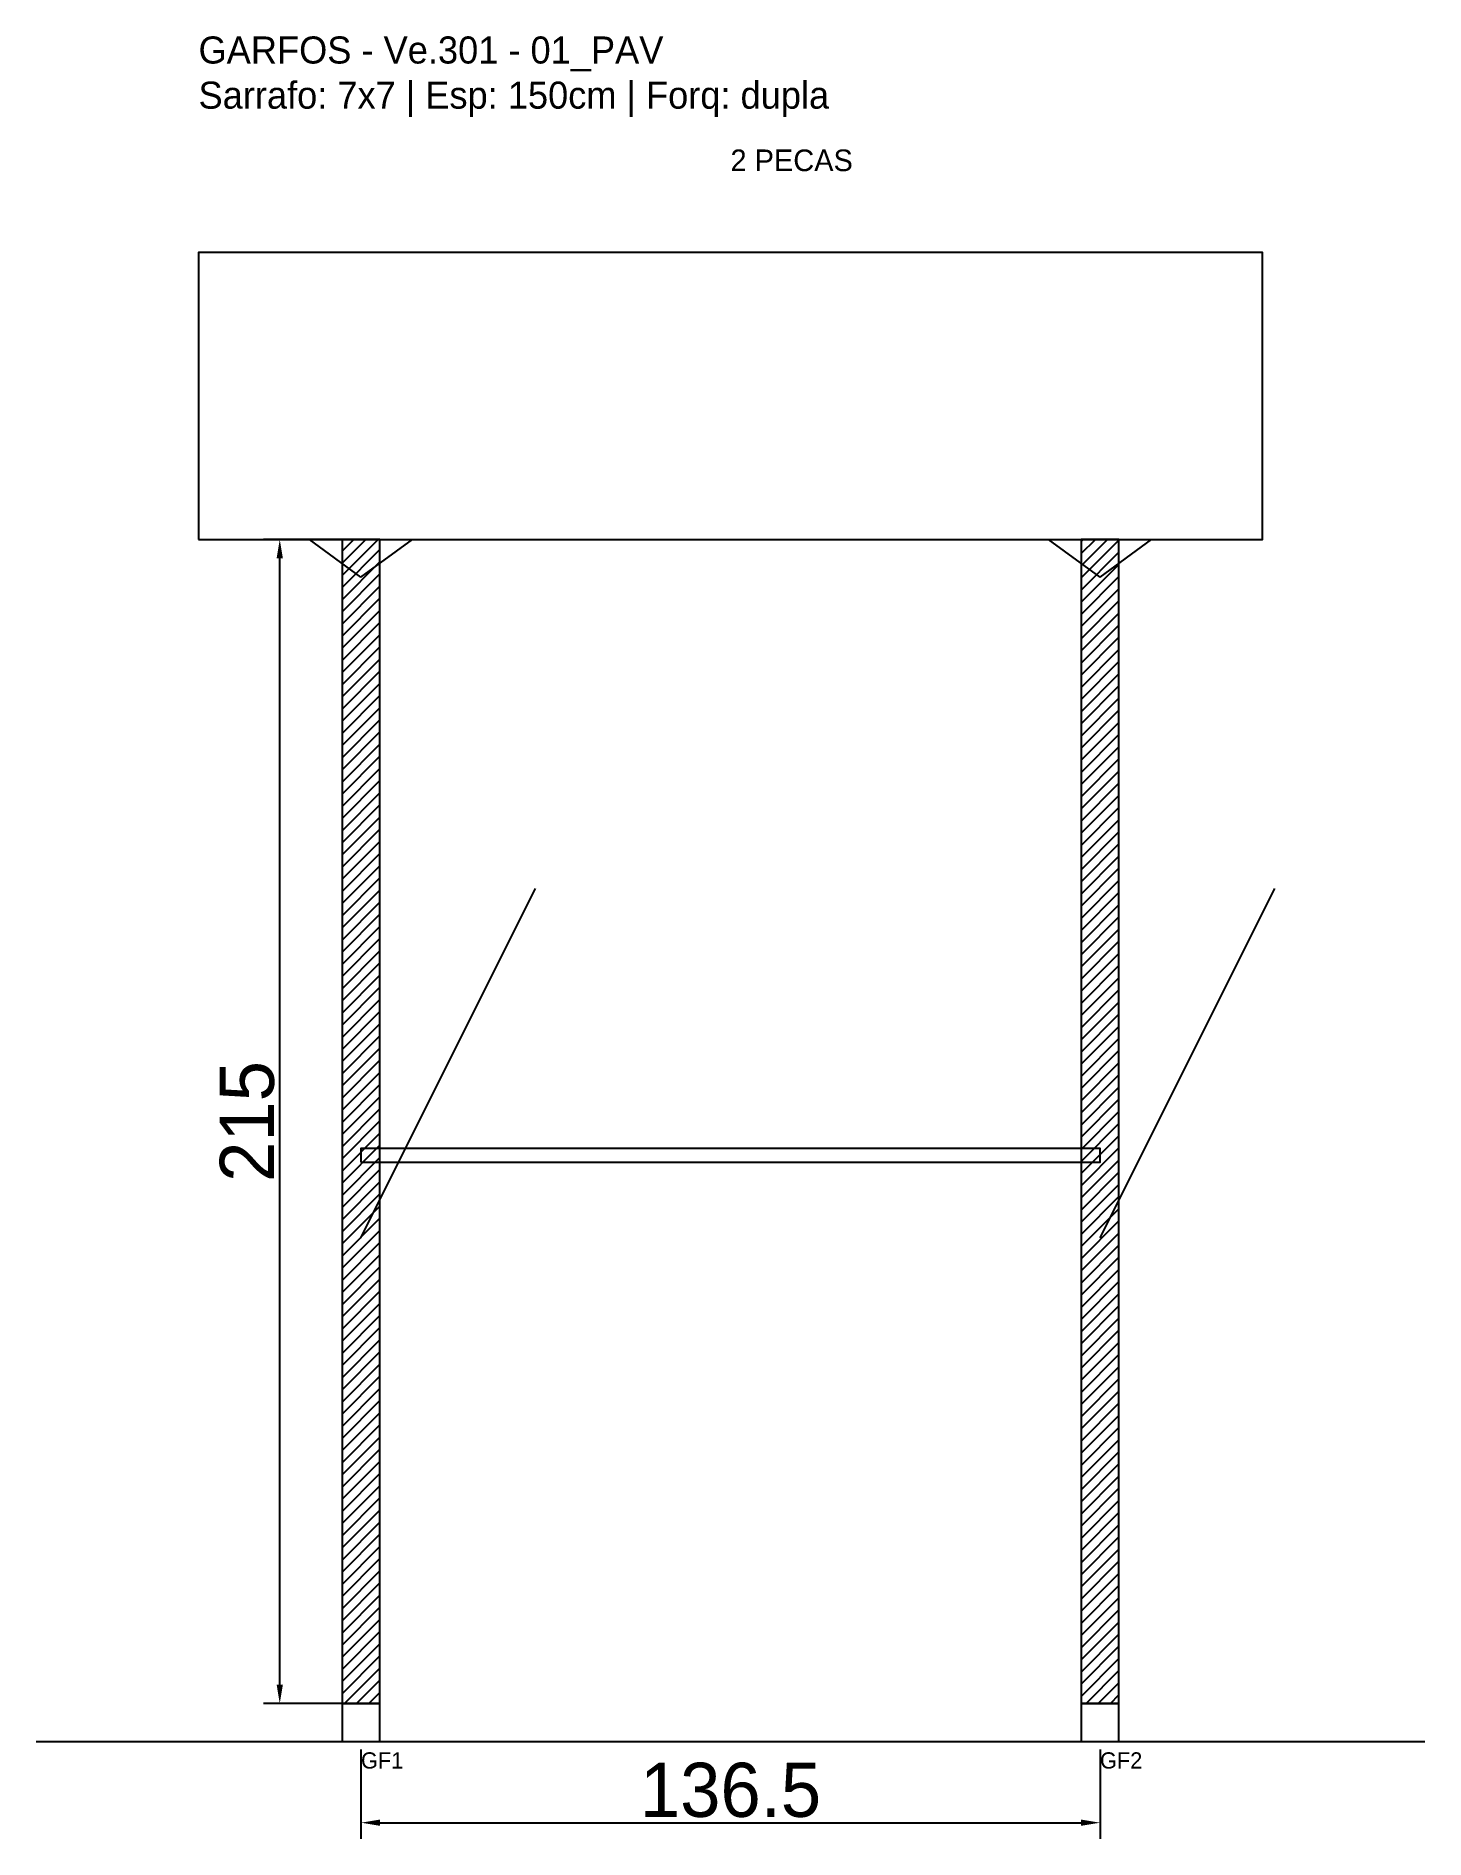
# Model space of a CAD drawing. Header units: metres. Extents: x -30 to 226, y -25 to 308.
import ezdxf

# ---------------------------------------------------------------- set-up
doc = ezdxf.new("R2010")
doc.units = ezdxf.units.M
for name, color, linetype in [('BARRA_ANCORAGEM', 1, 'Continuous'), ('COTA', 241, 'Continuous'), ('GARFOS OK', 3, 'Continuous'), ('NOME DA VIGA', 6, 'Continuous'), ('SARR_7x7', 40, 'Continuous'), ('TIRAS REESCORAMENTO', 252, 'Continuous'), ('VIGAS', 3, 'Continuous')]:
    doc.layers.add(name, color=color, linetype=linetype)
doc.dimstyles.new('EZ DXF', dxfattribs={"dimtxt": 10, "dimasz": 3.5, "dimexe": 3, "dimexo": 1.5, "dimgap": 1, "dimtad": 1, "dimdec": 1, "dimdsep": 46, "dimcen": 2.5, "dimazin": 3, "dimtfac": 1, "dimtmove": 0, "dimatfit": 3})

msp = doc.modelspace()

# ---------------------------------------------------------------- hatches: boundary and pattern name
at = {"layer": 'COTA'}
h = msp.add_hatch(dxfattribs=at)
h.set_pattern_fill('ANSI31', scale=0.5)
h.paths.add_polyline_path([(26.5, 0), (33.5, 0), (33.5, 215), (26.5, 215)])
h = msp.add_hatch(dxfattribs=at)
h.set_pattern_fill('ANSI31', scale=0.5)
h.paths.add_polyline_path([(162.97, 0), (169.97, 0), (169.97, 215), (162.97, 215)])

# ---------------------------------------------------------------- linework, layer by layer
at = {"layer": 'BARRA_ANCORAGEM'}
for p, q in [((30, 86), (62.25, 150.5)), ((166.47, 86), (198.72, 150.5))]:
    msp.add_line(p, q, dxfattribs=at)
at = {"layer": 'GARFOS OK'}
for p, q in [((30, 208), (20.5, 215)), ((20.5, 215), (39.5, 215)), ((30, 208), (39.5, 215)), ((166.47, 208), (156.97, 215)), ((156.97, 215), (175.97, 215)), ((166.47, 208), (175.97, 215))]:
    msp.add_line(p, q, dxfattribs=at)
at = {"layer": 'GARFOS OK', "linetype": 'CONTINUOUS'}
msp.add_line((-30, -7), (226.47, -7), dxfattribs=at)
at = {"layer": 'GARFOS OK'}
for points in [[(26.5, 0), (33.5, 0), (33.5, 215), (26.5, 215), (26.5, 0)], [(162.97, 0), (169.97, 0), (169.97, 215), (162.97, 215), (162.97, 0)]]:
    msp.add_lwpolyline(points, dxfattribs=at)
at = {"layer": 'SARR_7x7'}
for points in [[(26.5, -7), (33.5, -7), (33.5, 0), (26.5, 0), (26.5, -7)], [(162.97, -7), (169.97, -7), (169.97, 0), (162.97, 0), (162.97, -7)]]:
    msp.add_lwpolyline(points, dxfattribs=at)
at = {"layer": 'TIRAS REESCORAMENTO'}
msp.add_lwpolyline([(30, 100), (166.47, 100), (166.47, 102.5), (30, 102.5), (30, 100)], dxfattribs=at)
at = {"layer": 'VIGAS'}
msp.add_lwpolyline([(0, 215), (196.47, 215), (196.47, 268), (0, 268), (0, 215)], dxfattribs=at)

# ---------------------------------------------------------------- texts
at = {"layer": 'NOME DA VIGA'}
for s, height, p in [('2 PECAS', 4, (98.23, 283)), ('GF1', 3, (30, -12)), ('GF2', 3, (166.47, -12))]:
    msp.add_text(s, height=height, dxfattribs=at).set_placement(p)
at = {"layer": 'NOME DA VIGA', "insert": (0, 293), "char_height": 5, "attachment_point": 7}
msp.add_mtext('GARFOS - Ve.301 - 01_PAV\\PSarrafo: 7x7 | Esp: 150cm | Forq: dupla', dxfattribs=at)

# ---------------------------------------------------------------- dimensions: what is measured, and where the dimension line sits
at = {"layer": 'COTA'}
msp.add_linear_dim(base=(15, 0), p1=(30, 0), p2=(30, 215), angle=90, dimstyle='EZ DXF', dxfattribs=at).render()
msp.add_linear_dim(base=(30, -22), p1=(30, -7), p2=(166.47, -7), dimstyle='EZ DXF', dxfattribs=at).render()

doc.saveas('drawing.dxf')
